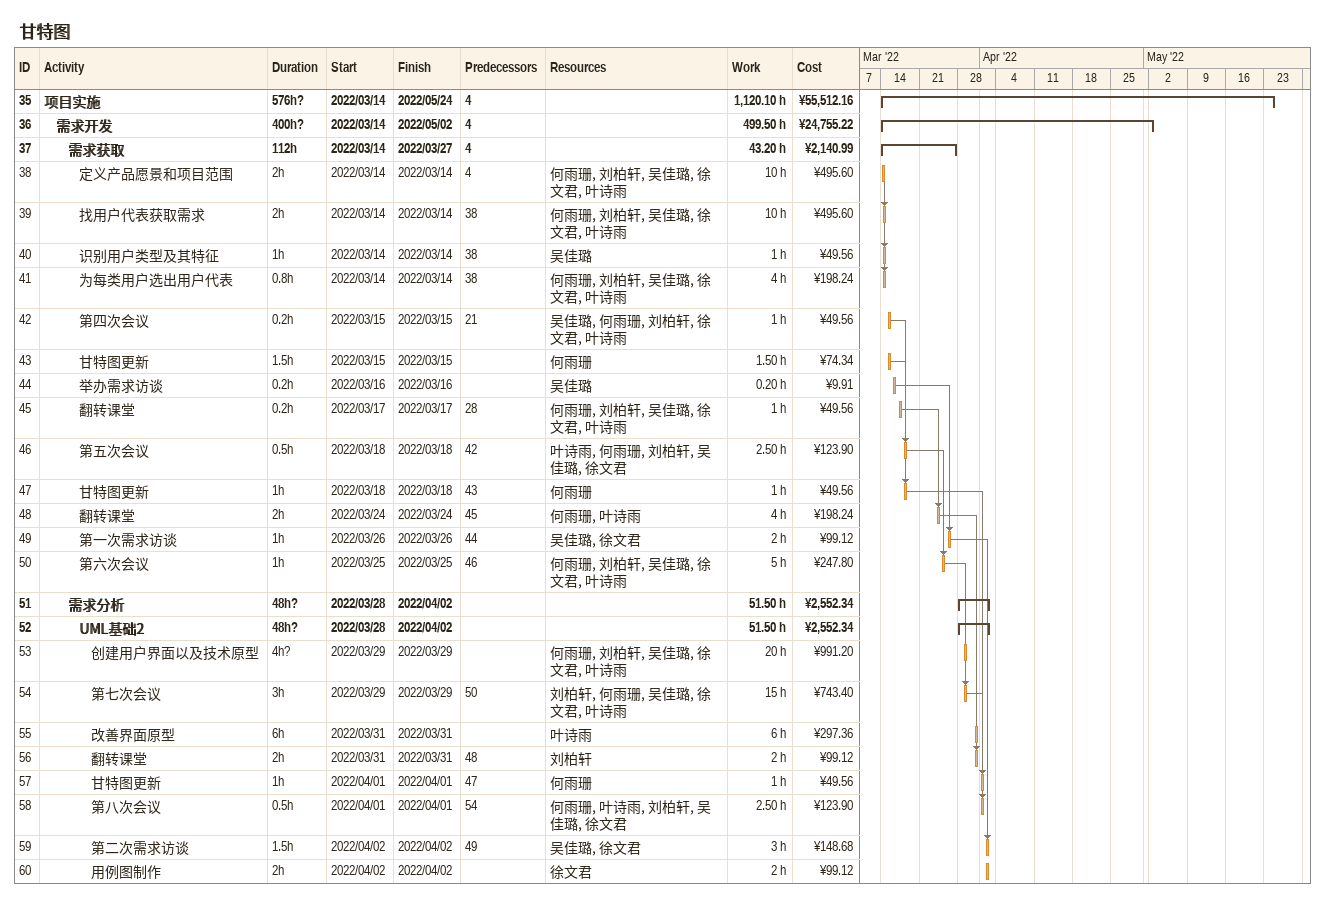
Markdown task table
甘特图

| ID | Level | Task | Duration | Start | Finish | Predecessors | Resources | Work (h) | Cost (¥) |
|---|---|---|---|---|---|---|---|---|---|
| 35 | 1 | **项目实施** | 576h? | 2022-03-14 | 2022-05-24 | 4 |  | 1120.10 | 55512.16 |
| 36 | 2 | **需求开发** | 400h? | 2022-03-14 | 2022-05-02 | 4 |  | 499.50 | 24755.22 |
| 37 | 3 | **需求获取** | 112h | 2022-03-14 | 2022-03-27 | 4 |  | 43.20 | 2140.99 |
| 38 | 4 | 定义产品愿景和项目范围 | 2h | 2022-03-14 | 2022-03-14 | 4 | 何雨珊, 刘柏轩, 吴佳璐, 徐文君, 叶诗雨 | 10 | 495.60 |
| 39 | 4 | 找用户代表获取需求 | 2h | 2022-03-14 | 2022-03-14 | 38 | 何雨珊, 刘柏轩, 吴佳璐, 徐文君, 叶诗雨 | 10 | 495.60 |
| 40 | 4 | 识别用户类型及其特征 | 1h | 2022-03-14 | 2022-03-14 | 38 | 吴佳璐 | 1 | 49.56 |
| 41 | 4 | 为每类用户选出用户代表 | 0.8h | 2022-03-14 | 2022-03-14 | 38 | 何雨珊, 刘柏轩, 吴佳璐, 徐文君, 叶诗雨 | 4 | 198.24 |
| 42 | 4 | 第四次会议 | 0.2h | 2022-03-15 | 2022-03-15 | 21 | 吴佳璐, 何雨珊, 刘柏轩, 徐文君, 叶诗雨 | 1 | 49.56 |
| 43 | 4 | 甘特图更新 | 1.5h | 2022-03-15 | 2022-03-15 |  | 何雨珊 | 1.50 | 74.34 |
| 44 | 4 | 举办需求访谈 | 0.2h | 2022-03-16 | 2022-03-16 |  | 吴佳璐 | 0.20 | 9.91 |
| 45 | 4 | 翻转课堂 | 0.2h | 2022-03-17 | 2022-03-17 | 28 | 何雨珊, 刘柏轩, 吴佳璐, 徐文君, 叶诗雨 | 1 | 49.56 |
| 46 | 4 | 第五次会议 | 0.5h | 2022-03-18 | 2022-03-18 | 42 | 叶诗雨, 何雨珊, 刘柏轩, 吴佳璐, 徐文君 | 2.50 | 123.90 |
| 47 | 4 | 甘特图更新 | 1h | 2022-03-18 | 2022-03-18 | 43 | 何雨珊 | 1 | 49.56 |
| 48 | 4 | 翻转课堂 | 2h | 2022-03-24 | 2022-03-24 | 45 | 何雨珊, 叶诗雨 | 4 | 198.24 |
| 49 | 4 | 第一次需求访谈 | 1h | 2022-03-26 | 2022-03-26 | 44 | 吴佳璐, 徐文君 | 2 | 99.12 |
| 50 | 4 | 第六次会议 | 1h | 2022-03-25 | 2022-03-25 | 46 | 何雨珊, 刘柏轩, 吴佳璐, 徐文君, 叶诗雨 | 5 | 247.80 |
| 51 | 3 | **需求分析** | 48h? | 2022-03-28 | 2022-04-02 |  |  | 51.50 | 2552.34 |
| 52 | 4 | **UML基础2** | 48h? | 2022-03-28 | 2022-04-02 |  |  | 51.50 | 2552.34 |
| 53 | 5 | 创建用户界面以及技术原型 | 4h? | 2022-03-29 | 2022-03-29 |  | 何雨珊, 刘柏轩, 吴佳璐, 徐文君, 叶诗雨 | 20 | 991.20 |
| 54 | 5 | 第七次会议 | 3h | 2022-03-29 | 2022-03-29 | 50 | 刘柏轩, 何雨珊, 吴佳璐, 徐文君, 叶诗雨 | 15 | 743.40 |
| 55 | 5 | 改善界面原型 | 6h | 2022-03-31 | 2022-03-31 |  | 叶诗雨 | 6 | 297.36 |
| 56 | 5 | 翻转课堂 | 2h | 2022-03-31 | 2022-03-31 | 48 | 刘柏轩 | 2 | 99.12 |
| 57 | 5 | 甘特图更新 | 1h | 2022-04-01 | 2022-04-01 | 47 | 何雨珊 | 1 | 49.56 |
| 58 | 5 | 第八次会议 | 0.5h | 2022-04-01 | 2022-04-01 | 54 | 何雨珊, 叶诗雨, 刘柏轩, 吴佳璐, 徐文君 | 2.50 | 123.90 |
| 59 | 5 | 第二次需求访谈 | 1.5h | 2022-04-02 | 2022-04-02 | 49 | 吴佳璐, 徐文君 | 3 | 148.68 |
| 60 | 5 | 用例图制作 | 2h | 2022-04-02 | 2022-04-02 |  | 徐文君 | 2 | 99.12 |
